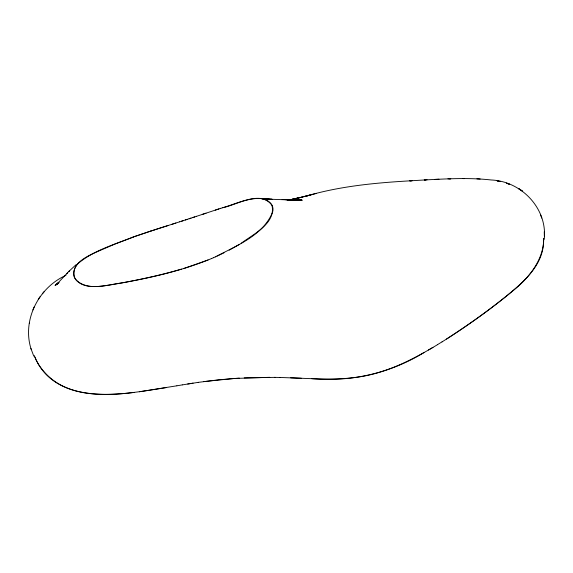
<?xml version="1.0" encoding="UTF-8"?>
<svg xmlns="http://www.w3.org/2000/svg" width="573" height="573" viewBox="0 0 573 573"><rect width="100%" height="100%" fill="white"/><g stroke="black" fill="none" stroke-linecap="round" stroke-linejoin="round"><path stroke-width="0.86" d="M544.228 239.335C547.673 208.593 521.387 181.197 491.211 179.979C468.986 177.494 446.56 178.833 424.292 179.972L427.064 179.815M543.483 243.375L543.555 238.275M543.44 244.22C541.628 266.753 522.956 282.382 506.747 295.797C486.133 312.457 464.445 327.763 442.027 341.902M65.952 275.341C38.577 287.546 21.803 320.157 31.143 349.215M29.345 323.408L29.51 322.484M34.094 307.049L32.883 309.964M38.233 299.357L39.988 296.8M42.338 293.77L44.379 291.435M67.535 272.798L66.561 273.844L69.684 270.621L68.681 271.609M66.969 273.407L56.591 284.437L58.553 282.561L57.207 283.85M69.269 271.029L75.994 264.747M57.959 283.126L55.058 285.512L59.177 282.568M55.717 285.025L58.41 283.076M446.525 339.066C471.414 322.95 495.638 305.674 518.171 286.378C531.644 274.295 543.841 257.456 543.698 238.64M215.298 256.912C236.083 245.874 263.129 235.532 272.555 212.239C275.269 203.565 265.557 197.771 257.972 198.423C245.036 198.838 233.154 204.876 220.849 208.278M241.183 243.31C252.972 234.35 276.322 223.312 271.931 205.206C260.142 189.663 237.222 204.948 222.639 207.691M437.514 344.645L442.041 341.859M290.69 377.815C317.127 378.825 344.079 380.959 370.101 374.821C394.245 369.141 416.421 357.409 437.514 344.674M239.493 244.342L229.179 250.15M428.454 350.01L432.98 347.367M423.934 352.581C390.464 373.13 350.984 382.177 311.898 378.667M224.022 252.793L217.067 256.117M97.424 251.626C87.203 256.181 70.694 263.358 74.361 277.318C81.302 289.53 98.112 286.772 109.744 285.003C144.382 279.187 179.127 271.982 211.681 258.487M97.353 251.633L115.323 243.89L131.847 237.566M213.514 257.7L215.276 256.926M211.709 258.48L213.485 257.714M208.035 260.006L183.381 268.673M133.731 236.893C114.901 244.37 94.23 250.129 78.451 263.215C73.681 267.484 71.747 275.592 76.503 280.498C88.987 291.335 107.258 284.731 121.813 282.933C141.875 279.216 161.851 274.897 181.433 269.131M131.761 237.501L147.075 232.33M133.652 236.835L149.001 231.693M147.032 232.294L150.928 231.055M202.276 214.424L206.029 213.185M215.276 210.119L218.929 208.909M196.654 216.279L220.777 208.3M148.959 231.664L154.796 229.794M192.886 217.518L196.661 216.272M179.657 221.823L194.777 216.895M189.119 218.75L191.002 218.134M150.892 231.026L168.304 225.447M185.337 219.982L187.228 219.366M181.555 221.199L183.446 220.591M154.774 229.773L175.882 223.033M179.664 221.815L172.093 224.236M312.45 194.44L307.364 195.758C341.436 185.91 376.855 182.715 412.116 180.717L409.738 180.867L425.553 179.901M296.477 198.444L316.146 193.488M303.776 196.675L308.754 195.422L300.18 197.578M287.625 200.349L290.124 199.769L287.718 200.321M290.124 199.769L287.904 200.278L298.175 198.014L289.573 199.905M301.24 197.298L293.483 199.039L302.179 197.141M288.219 200.221L294.142 198.888M287.811 200.314L294.615 198.838M176.842 385.808L139.346 391.767M176.892 385.808L182.221 384.898M166.055 387.642C124.792 393.909 65.809 406.515 38.692 364.614M182.314 384.891L198.38 382.341M187.715 383.996L193.072 383.144M292.259 200.221L295.539 199.712M292.481 200.264L300.646 199.562M198.229 382.363L219.036 379.777L239.306 378.116M203.479 381.618L234.164 378.474L269.754 377.313M134.247 392.405C100.404 396.76 55.717 396.666 37.209 362.165M292.889 200.271L295.546 200.013L292.237 200.285M292.996 200.256L298.626 199.87L291.922 200.249M438.975 179.213L434.663 179.413M292.151 200.249L301.692 199.87L289.351 200.056L302.25 200.235L287.03 199.855M244.213 377.879L274.925 377.363M449.433 178.826L450.772 178.79L447.95 178.869M463.041 178.604L464.603 178.611M274.796 377.363L280.133 377.471M280.032 377.464L301.341 378.259M292.015 199.984L299.736 200.299L264.096 199.01L272.06 199.254L266.739 199.039M287.109 199.676L282.138 199.461L287.087 199.741M476.901 178.84L480.174 179.005M261.811 198.788L269.253 199.304L264.26 198.946M519.546 189.197L518.687 188.639L521.036 190.15M521.652 190.594L522.483 191.16L520.191 189.591M38.47 364.235L37.209 361.943M37.009 361.556L36.615 360.775M36.027 359.815L36.815 361.384M36.428 360.388L36.056 359.6M33.771 356.148L30.899 348.456M35.877 359.207L35.526 358.419M34.301 355.826L35.641 359.035M35.025 357.23L35.189 357.631M34.559 356.034L34.709 356.435M540.683 215.126L541.743 218.041M544.35 236.348L544.25 231.721M500.523 181.598L497.221 180.91L500.523 181.598M508.194 183.783L506.324 183.152L509.397 184.198L508.194 183.783"/></g></svg>
